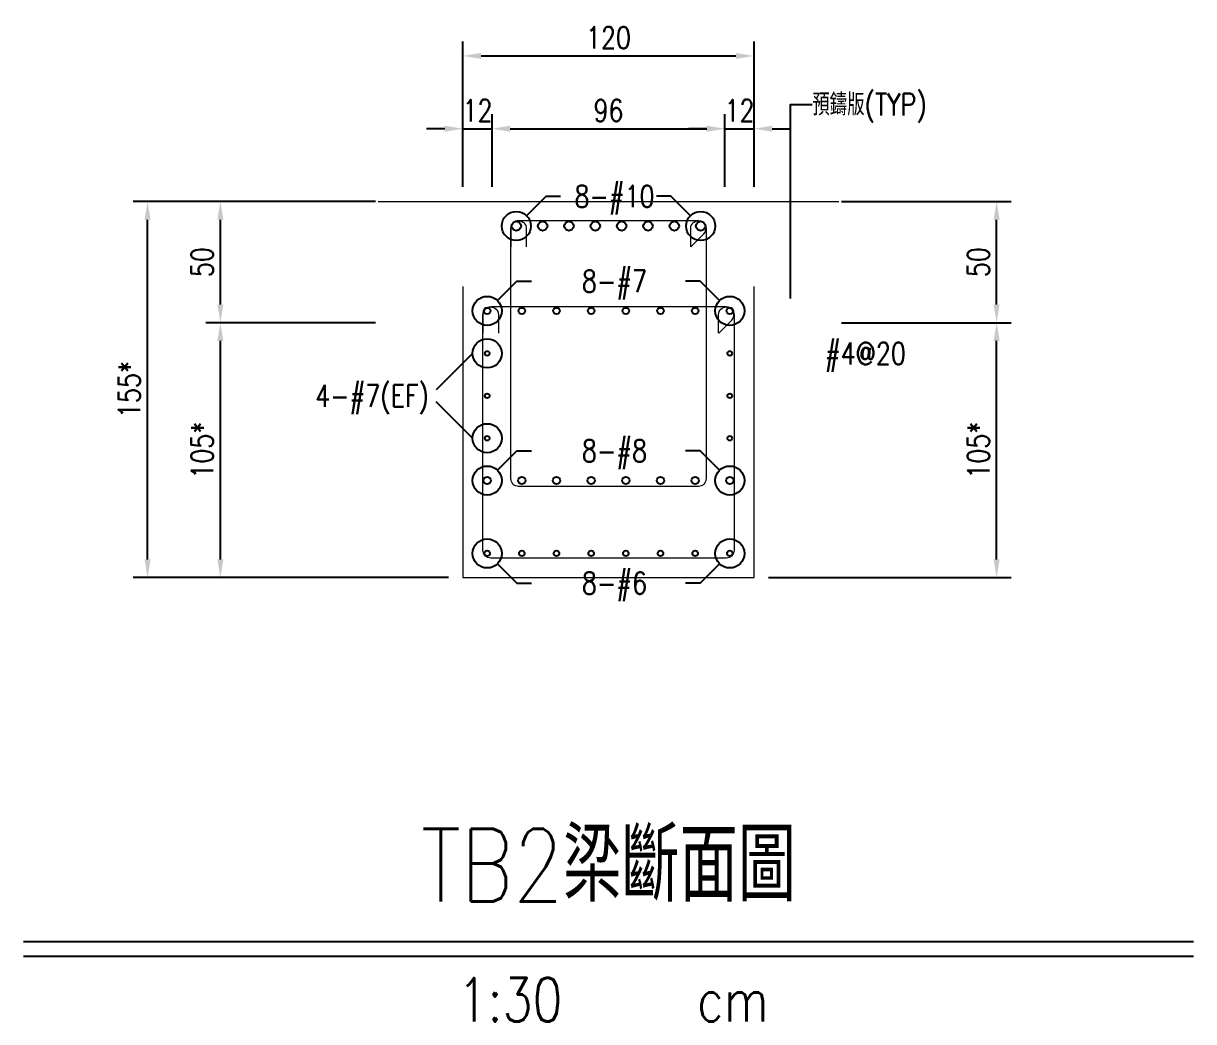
# Model space of a CAD drawing. Extents: x -4754 to 4976, y -19960 to 3841.
# Drawn here: x 4493.4 to 4975.8, y -18380.8 to -17969.4 of the extents above; entities that cross this region are included whole.
import ezdxf
from ezdxf.enums import TextEntityAlignment as Align

# ---------------------------------------------------------------- set-up
doc = ezdxf.new("R2010")
doc.units = 0
doc.header["$LTSCALE"] = 3
doc.layers.get('0').update_dxf_attribs({"linetype": 'CONTINUOUS'})
doc.layers.add('HB_0', color=7, linetype='CONTINUOUS', transparency=0.5)
for name, color, linetype in [('HB_DIM', 1, 'CONTINUOUS'), ('HB_TXT_CTEXT', 2, 'CONTINUOUS'), ('鋼筋', 3, 'CONTINUOUS')]:
    doc.layers.add(name, color=color, linetype=linetype)
doc.styles.get("Standard").update_dxf_attribs({"font": 'ROMANS.shx', "width": 0.8, "bigfont": 'chineset.shx'})
doc.dimstyles.new('30', dxfattribs={"dimscale": 3, "dimtxt": 3, "dimasz": 2.5, "dimexe": 2, "dimexo": 2, "dimgap": 1, "dimtad": 1, "dimdsep": 46, "dimtxsty": 'Standard', "dimcen": 0, "dimclrd": 256, "dimclre": 256, "dimclrt": 2, "dimadec": 0, "dimazin": 0, "dimtfac": 1, "dimtix": 1, "dimtmove": 2, "dimatfit": 3, "dimfxl": 1, "dimtolj": 1, "dimtzin": 0, "dimarcsym": 0})

# ---------------------------------------------------------------- blocks, each defined once
blk = doc.blocks.new('title_beam')
at = {"color": 3, "linetype": 'Continuous'}
blk.add_line((-241.2, 0), (241.2, 0), dxfattribs=at)
at = {"color": 1, "linetype": 'Continuous'}
blk.add_line((-241.2, -6), (241.2, -6), dxfattribs=at)
at = {"color": 3, "linetype": 'Continuous', "width": 0.8}
blk.add_attdef('TITLE', text='', height=30, dxfattribs=at).set_placement((0, 33), align=Align.MIDDLE)
at = {"linetype": 'Continuous', "width": 0.8}
blk.add_attdef('SCALE', text='', height=18, dxfattribs=at).set_placement((-40.57, -24), align=Align.MIDDLE)
blk.add_attdef('CM', (36.47, -33.03), '', height=18, dxfattribs=at)
blk = doc.blocks.new('C')
at = {"color": 3, "linetype": 'Continuous'}
blk.add_circle((0, 0), 1.2, dxfattribs=at)
blk = doc.blocks.new('*D621')
at = {"layer": 'HB_DIM', "linetype": 'Continuous', "lineweight": -2}
for p, q in [((4638.57, -18042.79), (4538.57, -18042.79)), ((4544.57, -18190.29), (4544.57, -18050.29)), ((4668.57, -18197.79), (4538.57, -18197.79))]:
    blk.add_line(p, q, dxfattribs=at)
at = {"layer": 'HB_DIM'}
for points in [[(4545.82, -18050.29), (4543.32, -18050.29), (4544.57, -18042.79)], [(4543.32, -18190.29), (4545.82, -18190.29), (4544.57, -18197.79)]]:
    blk.add_solid(points, dxfattribs=at)
at = {"layer": 'HB_DIM', "color": 2, "linetype": 'Continuous', "insert": (4537.07, -18120.29), "char_height": 9, "attachment_point": 5, "rotation": 90}
blk.add_mtext('\\A1;155*', dxfattribs=at)
blk = doc.blocks.new('*D622')
at = {"layer": 'HB_DIM', "linetype": 'Continuous', "lineweight": -2}
for p, q in [((4638.57, -18092.79), (4568.57, -18092.79)), ((4574.57, -18190.29), (4574.57, -18100.29)), ((4668.57, -18197.79), (4568.57, -18197.79))]:
    blk.add_line(p, q, dxfattribs=at)
at = {"layer": 'HB_DIM'}
for points in [[(4575.82, -18100.29), (4573.32, -18100.29), (4574.57, -18092.79)], [(4573.32, -18190.29), (4575.82, -18190.29), (4574.57, -18197.79)]]:
    blk.add_solid(points, dxfattribs=at)
at = {"layer": 'HB_DIM', "color": 2, "linetype": 'Continuous', "insert": (4567.07, -18145.29), "char_height": 9, "attachment_point": 5, "rotation": 90}
blk.add_mtext('\\A1;105*', dxfattribs=at)
blk = doc.blocks.new('*D623')
at = {"layer": 'HB_DIM', "linetype": 'Continuous', "lineweight": -2}
for p, q in [((4638.57, -18042.79), (4568.57, -18042.79)), ((4574.57, -18085.29), (4574.57, -18050.29)), ((4638.57, -18092.79), (4568.57, -18092.79))]:
    blk.add_line(p, q, dxfattribs=at)
at = {"layer": 'HB_DIM'}
for points in [[(4575.82, -18050.29), (4573.32, -18050.29), (4574.57, -18042.79)], [(4573.32, -18085.29), (4575.82, -18085.29), (4574.57, -18092.79)]]:
    blk.add_solid(points, dxfattribs=at)
at = {"layer": 'HB_DIM', "color": 2, "linetype": 'Continuous', "insert": (4567.07, -18067.79), "char_height": 9, "attachment_point": 5, "rotation": 90}
blk.add_mtext('\\A1;50', dxfattribs=at)
blk = doc.blocks.new('*D624')
at = {"layer": 'HB_DIM', "linetype": 'Continuous', "lineweight": -2}
for p, q in [((4830.57, -18092.79), (4900.57, -18092.79)), ((4894.57, -18190.29), (4894.57, -18100.29)), ((4800.57, -18197.79), (4900.57, -18197.79))]:
    blk.add_line(p, q, dxfattribs=at)
at = {"layer": 'HB_DIM'}
for points in [[(4895.82, -18100.29), (4893.32, -18100.29), (4894.57, -18092.79)], [(4893.32, -18190.29), (4895.82, -18190.29), (4894.57, -18197.79)]]:
    blk.add_solid(points, dxfattribs=at)
at = {"layer": 'HB_DIM', "color": 2, "linetype": 'Continuous', "insert": (4887.07, -18145.29), "char_height": 9, "attachment_point": 5, "rotation": 90}
blk.add_mtext('\\A1;105*', dxfattribs=at)
blk = doc.blocks.new('*D625')
at = {"layer": 'HB_DIM', "linetype": 'Continuous', "lineweight": -2}
for p, q in [((4830.57, -18042.79), (4900.57, -18042.79)), ((4894.57, -18085.29), (4894.57, -18050.29)), ((4830.57, -18092.79), (4900.57, -18092.79))]:
    blk.add_line(p, q, dxfattribs=at)
at = {"layer": 'HB_DIM'}
for points in [[(4895.82, -18050.29), (4893.32, -18050.29), (4894.57, -18042.79)], [(4893.32, -18085.29), (4895.82, -18085.29), (4894.57, -18092.79)]]:
    blk.add_solid(points, dxfattribs=at)
at = {"layer": 'HB_DIM', "color": 2, "linetype": 'Continuous', "insert": (4887.07, -18067.79), "char_height": 9, "attachment_point": 5, "rotation": 90}
blk.add_mtext('\\A1;50', dxfattribs=at)
blk = doc.blocks.new('*D626')
at = {"layer": 'HB_DIM', "linetype": 'Continuous', "lineweight": -2}
for p, q in [((4674.57, -18036.79), (4674.57, -17976.79)), ((4794.57, -18036.79), (4794.57, -17976.79)), ((4682.07, -17982.79), (4787.07, -17982.79))]:
    blk.add_line(p, q, dxfattribs=at)
at = {"layer": 'HB_DIM'}
for points in [[(4682.07, -17981.54), (4682.07, -17984.04), (4674.57, -17982.79)], [(4787.07, -17984.04), (4787.07, -17981.54), (4794.57, -17982.79)]]:
    blk.add_solid(points, dxfattribs=at)
at = {"layer": 'HB_DIM', "color": 2, "linetype": 'Continuous', "insert": (4734.57, -17975.29), "char_height": 9, "attachment_point": 5, "rotation": 0}
blk.add_mtext('\\A1;120', dxfattribs=at)
blk = doc.blocks.new('*D627')
at = {"layer": 'HB_DIM', "linetype": 'Continuous', "lineweight": -2}
for p, q in [((4674.57, -18036.79), (4674.57, -18006.79)), ((4686.57, -18036.79), (4686.57, -18006.79)), ((4667.07, -18012.79), (4659.57, -18012.79)), ((4674.57, -18012.79), (4686.57, -18012.79)), ((4694.07, -18012.79), (4701.57, -18012.79))]:
    blk.add_line(p, q, dxfattribs=at)
at = {"layer": 'HB_DIM'}
for points in [[(4667.07, -18014.04), (4667.07, -18011.54), (4674.57, -18012.79)], [(4694.07, -18011.54), (4694.07, -18014.04), (4686.57, -18012.79)]]:
    blk.add_solid(points, dxfattribs=at)
at = {"layer": 'HB_DIM', "color": 2, "linetype": 'Continuous', "insert": (4680.57, -18005.29), "char_height": 9, "attachment_point": 5, "rotation": 0}
blk.add_mtext('\\A1;12', dxfattribs=at)
blk = doc.blocks.new('*D628')
at = {"layer": 'HB_DIM', "linetype": 'Continuous', "lineweight": -2}
for p, q in [((4686.57, -18036.79), (4686.57, -18006.79)), ((4782.57, -18036.79), (4782.57, -18006.79)), ((4694.07, -18012.79), (4775.07, -18012.79))]:
    blk.add_line(p, q, dxfattribs=at)
at = {"layer": 'HB_DIM'}
for points in [[(4694.07, -18011.54), (4694.07, -18014.04), (4686.57, -18012.79)], [(4775.07, -18014.04), (4775.07, -18011.54), (4782.57, -18012.79)]]:
    blk.add_solid(points, dxfattribs=at)
at = {"layer": 'HB_DIM', "color": 2, "linetype": 'Continuous', "insert": (4734.57, -18005.29), "char_height": 9, "attachment_point": 5, "rotation": 0}
blk.add_mtext('\\A1;96', dxfattribs=at)
blk = doc.blocks.new('*D629')
at = {"layer": 'HB_DIM', "linetype": 'Continuous', "lineweight": -2}
for p, q in [((4782.57, -18036.79), (4782.57, -18006.79)), ((4794.57, -18036.79), (4794.57, -18006.79)), ((4775.07, -18012.79), (4767.57, -18012.79)), ((4782.57, -18012.79), (4794.57, -18012.79)), ((4802.07, -18012.79), (4809.57, -18012.79))]:
    blk.add_line(p, q, dxfattribs=at)
at = {"layer": 'HB_DIM'}
for points in [[(4775.07, -18014.04), (4775.07, -18011.54), (4782.57, -18012.79)], [(4802.07, -18011.54), (4802.07, -18014.04), (4794.57, -18012.79)]]:
    blk.add_solid(points, dxfattribs=at)
at = {"layer": 'HB_DIM', "color": 2, "linetype": 'Continuous', "insert": (4788.57, -18005.29), "char_height": 9, "attachment_point": 5, "rotation": 0}
blk.add_mtext('\\A1;12', dxfattribs=at)
blk = doc.blocks.new('C_Red')
at = {"color": 1, "linetype": 'Continuous'}
blk.add_circle((0, 0), 1.2, dxfattribs=at)

msp = doc.modelspace()

# ---------------------------------------------------------------- linework, layer by layer
at = {"layer": 'HB_0', "lineweight": 5}
msp.add_line((4639.573, -18042.788, 399.995), (4829.573, -18042.788, 399.995), dxfattribs=at)
msp.add_polyline3d([(4674.573, -18077.788, 399.995), (4674.573, -18197.788, 399.995), (4794.573, -18197.788, 399.995), (4794.573, -18077.788, 399.995)], dxfattribs=at)
at = {"layer": 'HB_DIM', "color": 1, "linetype": 'Continuous'}
for points in [[(4809.573, -18082.788), (4809.573, -18002.788), (4818.573, -18002.788)], [(4700.816, -18048.649), (4708.816, -18040.649), (4714.816, -18040.649)], [(4768.331, -18048.649), (4760.331, -18040.649), (4754.331, -18040.649)], [(4688.816, -18083.646), (4696.816, -18075.646), (4702.816, -18075.646)], [(4780.331, -18083.646), (4772.331, -18075.646), (4766.331, -18075.646)], [(4678.573, -18105.392), (4663.573, -18120.392)], [(4678.573, -18140.376), (4663.573, -18125.376)], [(4688.816, -18153.576), (4696.816, -18145.576), (4702.816, -18145.576)], [(4780.331, -18153.576), (4772.331, -18145.576), (4766.331, -18145.576)], [(4688.816, -18192.091), (4696.816, -18200.091), (4702.816, -18200.091)], [(4780.331, -18192.091), (4772.331, -18200.091), (4766.331, -18200.091)]]:
    msp.add_lwpolyline(points, dxfattribs=at)
for points in [[(4774.818, -18105.458, 0, 1.25, 0), (4781.818, -18105.458, 0, 0, 0), (4814.818, -18105.458, 0, 0, 0), (4823.818, -18105.458, 0, 0, 0)], [(4786.318, -18105.458, 0, 1.25, 0), (4793.318, -18105.458, 0, 0, 0), (4814.818, -18105.458, 0, 0, 0), (4823.818, -18105.458, 0, 0, 0)]]:
    msp.add_lwpolyline(points, format="xyseb", dxfattribs=at)
at = {"layer": '鋼筋', "lineweight": 5}
for p, q in [((4771.643, -18050.707, 373.064), (4697.503, -18050.707, 373.064)), ((4694.328, -18053.882, 373.08), (4694.328, -18061.502, 373.119)), ((4694.328, -18157.028, 372.329), (4694.328, -18053.888, 371.81)), ((4700.678, -18053.888, 371.81), (4700.678, -18061.508, 371.849)), ((4768.468, -18061.508, 371.849), (4768.468, -18053.888, 371.81)), ((4768.5, -18061.515, 373.119), (4773.888, -18056.127, 373.092)), ((4774.818, -18053.888, 371.81), (4774.818, -18157.028, 372.329)), ((4682.828, -18089.426, 370.719), (4682.828, -18097.046, 370.757)), ((4682.828, -18186.57, 369.938), (4682.828, -18089.432, 369.449)), ((4783.143, -18086.251, 370.703), (4686.003, -18086.251, 370.703)), ((4689.178, -18089.432, 369.449), (4689.178, -18097.052, 369.487)), ((4779.968, -18097.052, 369.487), (4779.968, -18089.432, 369.449)), ((4786.318, -18089.432, 369.449), (4786.318, -18186.57, 369.938)), ((4780, -18097.059, 370.758), (4785.388, -18091.671, 370.73)), ((4771.643, -18160.203, 372.345), (4697.503, -18160.203, 372.345)), ((4783.143, -18189.745, 369.954), (4686.003, -18189.745, 369.954))]:
    msp.add_line(p, q, dxfattribs=at)
at = {"layer": '鋼筋', "lineweight": 5, "extrusion": (1.23285e-18, 0.005033, 0.999987)}
for centre in [(4697.503, -18055.531, 282.201), (4686.003, -18091.063, 279.661)]:
    msp.add_arc(centre, 3.175, 90, 180, dxfattribs=at)
at = {"layer": '鋼筋', "lineweight": 5, "extrusion": (-1.23285e-18, -0.005033, -0.999987)}
for centre, start, end in [((-4697.503, -18055.531, -280.931), 0, 180), ((-4771.643, -18055.531, -280.931), 0, 180), ((-4686.003, -18091.063, -278.391), 0, 180), ((-4783.143, -18091.063, -278.391), 0, 180), ((-4697.503, -18158.672, -280.931), 270, 0), ((-4771.643, -18158.672, -280.931), 180, 270), ((-4686.003, -18188.202, -278.391), 270, 0), ((-4783.143, -18188.202, -278.391), 180, 270)]:
    msp.add_arc(centre, 3.175, start, end, dxfattribs=at)
at = {"layer": '鋼筋', "lineweight": 5, "extrusion": (1.30104e-18, 0.005033, 0.999987)}
for centre in [(4771.643, -18055.531, 282.201), (4783.143, -18091.063, 279.661)]:
    msp.add_arc(centre, 3.175, 315, 90, dxfattribs=at)

# ---------------------------------------------------------------- block references
at = {"layer": 'HB_DIM', "linetype": 'Continuous', "xscale": 5, "yscale": 5, "zscale": 5}
for p in [(4696.573, -18052.891, 379.556), (4772.573, -18052.891, 379.556), (4684.573, -18087.889, 379.671), (4784.573, -18087.889, 379.671), (4684.573, -18105.392, 377.53), (4684.573, -18140.376, 377.706), (4684.573, -18157.819, 384.859), (4784.573, -18157.819, 384.859), (4684.573, -18187.848, 381.226), (4784.573, -18187.848, 381.226)]:
    msp.add_blockref('C_Red', p, dxfattribs=at)
at = {"layer": 'HB_TXT_CTEXT', "linetype": 'Continuous'}
msp.add_blockref('title_beam', (4734.573, -18347.788, 399.995), dxfattribs=at).add_auto_attribs({'TITLE': 'TB2梁斷面圖', 'SCALE': '1:30', 'CM': 'cm'})
at = {"layer": '鋼筋', "linetype": 'Continuous'}
for p, xscale, yscale, zscale in [((4696.573, -18052.891, 379.556), 1.61, 1.61, 1.61), ((4707.431, -18052.891, 379.556), 1.61, 1.61, 1.61), ((4718.288, -18052.891, 379.556), 1.61, 1.61, 1.61), ((4729.145, -18052.891, 379.556), 1.61, 1.61, 1.61), ((4740.002, -18052.891, 379.556), 1.61, 1.61, 1.61), ((4750.859, -18052.891, 379.556), 1.61, 1.61, 1.61), ((4761.716, -18052.891, 379.556), 1.61, 1.61, 1.61), ((4772.573, -18052.891, 379.556), 1.61, 1.61, 1.61), ((4684.573, -18087.889, 379.671), 1.11, 1.11, 1.11), ((4698.859, -18087.889, 379.671), 1.11, 1.11, 1.11), ((4713.145, -18087.889, 379.671), 1.11, 1.11, 1.11), ((4727.431, -18087.889, 379.671), 1.11, 1.11, 1.11), ((4741.716, -18087.889, 379.671), 1.11, 1.11, 1.11), ((4756.002, -18087.889, 379.671), 1.11, 1.11, 1.11), ((4770.288, -18087.889, 379.671), 1.11, 1.11, 1.11), ((4784.573, -18087.889, 379.671), 1.11, 1.11, 1.11), ((4684.573, -18105.392, 377.53), 0.795, 0.795, 0.795), ((4784.573, -18105.392, 377.53), 0.795, 0.795, 0.795), ((4684.573, -18122.884, 377.618), 0.795, 0.795, 0.795), ((4784.573, -18122.884, 377.618), 0.795, 0.795, 0.795), ((4684.573, -18140.376, 377.706), 0.795, 0.795, 0.795), ((4784.573, -18140.376, 377.706), 0.795, 0.795, 0.795), ((4684.573, -18157.819, 384.859), 1.27, 1.27, 1.27), ((4698.859, -18157.819, 384.859), 1.27, 1.27, 1.27), ((4713.145, -18157.819, 384.859), 1.27, 1.27, 1.27), ((4727.431, -18157.819, 384.859), 1.27, 1.27, 1.27), ((4741.716, -18157.819, 384.859), 1.27, 1.27, 1.27), ((4756.002, -18157.819, 384.859), 1.27, 1.27, 1.27), ((4770.288, -18157.819, 384.859), 1.27, 1.27, 1.27), ((4784.573, -18157.819, 384.859), 1.27, 1.27, 1.27), ((4684.573, -18187.848, 381.226), 0.955, 0.955, 0.955), ((4698.859, -18187.848, 381.226), 0.955, 0.955, 0.955), ((4713.145, -18187.848, 381.226), 0.955, 0.955, 0.955), ((4727.431, -18187.848, 381.226), 0.955, 0.955, 0.955), ((4741.716, -18187.848, 381.226), 0.955, 0.955, 0.955), ((4756.002, -18187.848, 381.226), 0.955, 0.955, 0.955), ((4770.288, -18187.848, 381.226), 0.955, 0.955, 0.955), ((4784.573, -18187.848, 381.226), 0.955, 0.955, 0.955)]:
    msp.add_blockref('C', p, dxfattribs=dict(at, xscale=xscale, yscale=yscale, zscale=zscale))

# ---------------------------------------------------------------- texts
at = {"layer": 'HB_TXT_CTEXT', "linetype": 'Continuous', "width": 0.8}
for s, p in [('預鑄版(TYP)', (4818.573, -18002.788, 399.995)), ('#4@20', (4823.818, -18105.458, 372.07))]:
    msp.add_text(s, height=9, dxfattribs=at).set_placement(p, align=Align.MIDDLE_LEFT)
for s, p in [(' 8-#10', (4734.573, -18040.649, 379.556)), (' 8-#7', (4734.573, -18075.646, 379.671)), (' 8-#8', (4734.573, -18145.576, 384.859)), (' 8-#6', (4734.573, -18200.091, 381.226))]:
    msp.add_text(s, height=9, dxfattribs=at).set_placement(p, align=Align.MIDDLE_CENTER)
msp.add_text(' 4-#7(EF)', height=9, dxfattribs=at).set_placement((4660.573, -18122.884, 377.53), align=Align.MIDDLE_RIGHT)

# ---------------------------------------------------------------- dimensions: what is measured, and where the dimension line sits
at = {"layer": 'HB_DIM', "linetype": 'Continuous'}
for base, p1, p2, angle, override, picture, middle in [((4794.573, -17982.788), (4674.573, -18042.788, 399.995), (4794.573, -18042.788, 399.995), 0, {"dimdec": 0, "dimpost": '<>'}, '*D626', (4734.573, -17975.288)), ((4686.573, -18012.788), (4674.573, -18042.788, 399.995), (4686.573, -18042.788, 399.995), 0, {"dimdec": 0, "dimpost": '<>'}, '*D627', (4680.573, -18005.288)), ((4782.573, -18012.788), (4686.573, -18042.788, 399.995), (4782.573, -18042.788, 399.995), 0, {"dimdec": 0, "dimpost": '<>'}, '*D628', (4734.573, -18005.288)), ((4794.573, -18012.788), (4782.573, -18042.788, 399.995), (4794.573, -18042.788, 399.995), 0, {"dimdec": 0, "dimpost": '<>'}, '*D629', (4788.573, -18005.288)), ((4574.573, -18042.788), (4644.573, -18092.788, 399.995), (4644.573, -18042.788, 399.995), 90, {"dimtad": 4, "dimdec": 0, "dimpost": '<>'}, '*D623', (4567.073, -18067.788)), ((4894.573, -18042.788), (4824.573, -18092.788, 399.995), (4824.573, -18042.788, 399.995), 90, {"dimtad": 4, "dimdec": 0, "dimpost": '<>'}, '*D625', (4887.073, -18067.788))]:
    dim = msp.add_linear_dim(base=base, p1=p1, p2=p2, angle=angle, dimstyle='30', override=override, dxfattribs=at)
    dim.commit()
    dim.dimension.update_dxf_attribs({"geometry": picture, "text_midpoint": middle})
for base, p1, p2, picture, middle in [((4544.573, -18042.788), (4674.573, -18197.788, 399.995), (4644.573, -18042.788, 399.995), '*D621', (4537.073, -18120.288)), ((4574.573, -18092.788), (4674.573, -18197.788, 399.995), (4644.573, -18092.788, 399.995), '*D622', (4567.073, -18145.288)), ((4894.573, -18092.788), (4794.573, -18197.788, 399.995), (4824.573, -18092.788, 399.995), '*D624', (4887.073, -18145.288))]:
    dim = msp.add_linear_dim(base=base, p1=p1, p2=p2, angle=90, text='<>*', dimstyle='30', override={"dimtad": 4, "dimdec": 0, "dimpost": '<>'}, dxfattribs=at)
    dim.commit()
    dim.dimension.update_dxf_attribs({"geometry": picture, "text_midpoint": middle})

doc.saveas('drawing.dxf')
